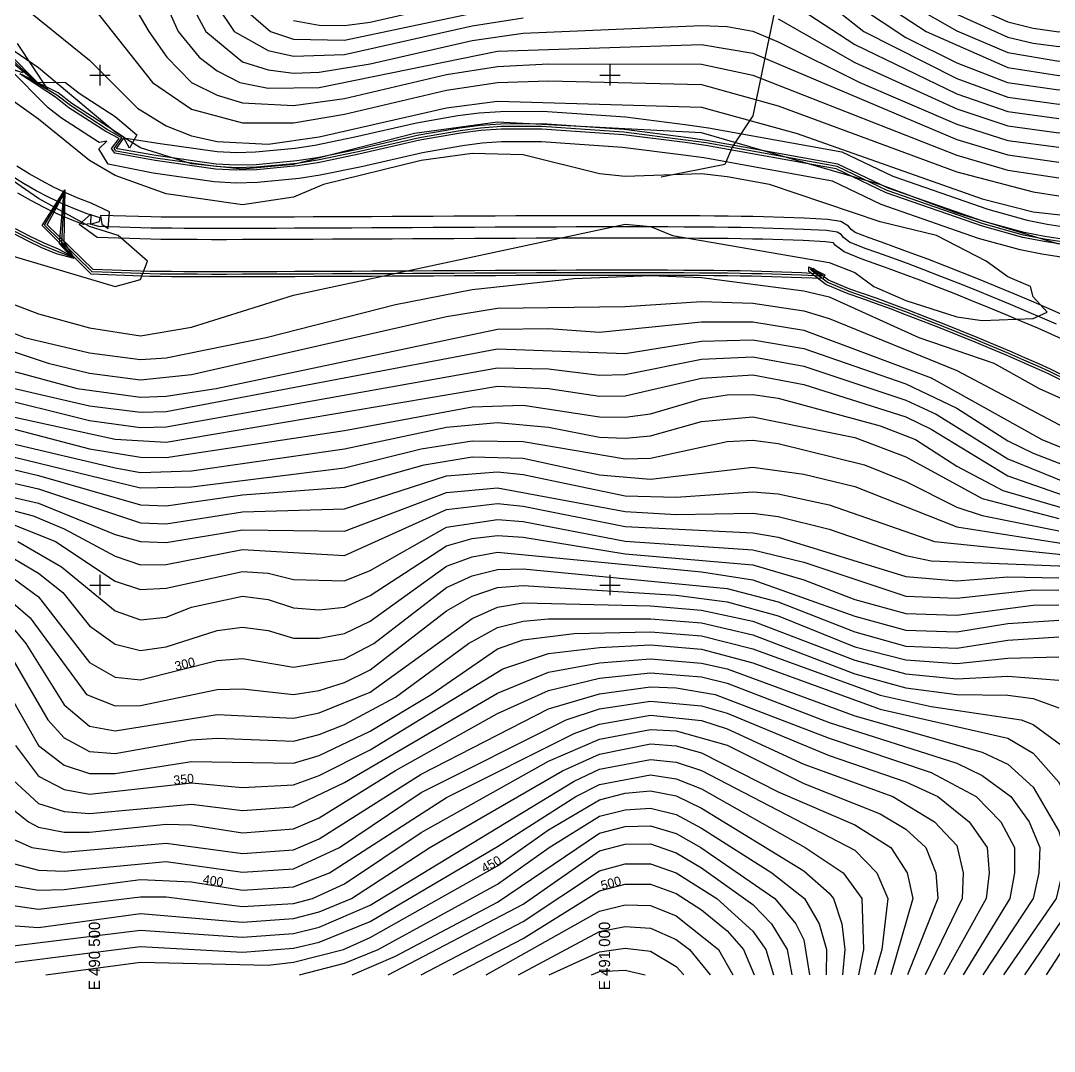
# Model space of a CAD drawing. Header units: metres. Extents: x 487515 to 493460, y 4520543 to 4524748.
# Drawn here: x 490422 to 491435, y 4520543 to 4521553 of the extents above; entities that cross this region are included whole.
import ezdxf
from ezdxf.enums import TextEntityAlignment as Align

# ---------------------------------------------------------------- set-up
doc = ezdxf.new("R2010")
doc.units = ezdxf.units.M
for name, color, linetype in [('CARRIAGEWAY-EDGE', 41, 'Continuous'), ('EXPROPRIATION-BOUNDARY', 1, 'Continuous'), ('GRID-COORDINATES', 8, 'Continuous'), ('HEADRACE-AXIS', 5, 'Continuous'), ('HEADRACE-CHANNEL', 5, 'Continuous'), ('RIVER-AXIS', 150, 'Continuous'), ('RIVER-WATER-EDGE', 150, 'Continuous'), ('ROAD-ACCESS', 41, 'Continuous'), ('STREAM', 150, 'Continuous'), ('TOPO-CONTOUR-MAJOR', 8, 'Continuous'), ('TOPO-CONTOUR-MINOR', 252, 'Continuous'), ('TOPO-TEXT', 8, 'Continuous')]:
    doc.layers.add(name, color=color, linetype=linetype)

msp = doc.modelspace()

# ---------------------------------------------------------------- linework, layer by layer
at = {"layer": 'CARRIAGEWAY-EDGE'}
for points in [[(491448.2037598299, 4521197.985081395), (491429.66149924934, 4521207.074536923), (491418.1286442447, 4521212.3453269), (491404.7176989347, 4521218.280931636), (491389.98323065264, 4521224.636093161), (491374.23501451843, 4521231.283260767), (491357.7695009434, 4521238.102081938), (491340.87638899614, 4521244.975810792), (491323.8422756351, 4521251.789458284), (491306.95307384274, 4521258.428686842), (491290.4961860338, 4521264.778955436), (491274.7632543999, 4521270.724597806), (491260.054722944, 4521276.147476178), (491246.6875828219, 4521280.925032019), (491233.31095889356, 4521285.528441458), (491211.6296865844, 4521294.737621147), (491194.94009709265, 4521307.320571659), (491194.96798024874, 4521312.098594964), (491210.3861190741, 4521304.134169903), (491208.922243589, 4521300.559290971), (491187.5911951497, 4521301.261847496), (491148.6360416412, 4521302.519587012), (491138.633765241, 4521302.770577168), (491127.4362500946, 4521302.987999833), (491115.12687701895, 4521303.172558752), (491101.78728524566, 4521303.325431232), (491087.49427670636, 4521303.448122929), (491072.3217207739, 4521303.54231264), (491056.3416223576, 4521303.60977563), (491039.6247537276, 4521303.652343378), (491022.241044647, 4521303.67188136), (491004.2598320866, 4521303.67027626), (490985.75002498744, 4521303.649428356), (490966.78021576424, 4521303.611246831), (490947.41875736444, 4521303.557646811), (490927.7338173896, 4521303.49054746), (490907.79341650906, 4521303.411870718), (490887.6654558334, 4521303.32354047), (490867.41773622925, 4521303.227481961), (490847.11797156284, 4521303.125621428), (490826.83379711746, 4521303.019885827), (490806.6327739122, 4521302.9122026805), (490786.5823892551, 4521302.804499979), (490766.7500534972, 4521302.698706159), (490747.2030925898, 4521302.596750148), (490728.0087355833, 4521302.5005614925), (490709.2340956008, 4521302.412070601), (490690.94614195934, 4521302.3332091635), (490673.21165975573, 4521302.265910833), (490656.0971909872, 4521302.212112361), (490639.6689476727, 4521302.173755492), (490623.99268105277, 4521302.152790196), (490609.13347935077, 4521302.151180342), (490595.1554448057, 4521302.170914041), (490582.12115723017, 4521302.214023338), (490570.09073921107, 4521302.282623762), (490559.1199332144, 4521302.379001466), (490548.96326886496, 4521302.511323703), (490491.3144252533, 4521304.741249686), (490443.15622864326, 4521352.46471613), (490465.6404780208, 4521387.60785482), (490464.549747868, 4521336.372878527), (490474.6401632674, 4521320.0843788), (490457.367241908, 4521324.644038478), (490443.0162064259, 4521330.742391647), (490428.765950854, 4521337.510411197), (490414.6173865096, 4521344.93755556)], [(491450.4946045047, 4521202.429407068), (491431.8013384828, 4521211.593506724), (491420.1797051285, 4521216.905277475), (491406.7196496079, 4521222.862655493), (491391.9455312184, 4521229.234938287), (491376.16373734566, 4521235.896288867), (491359.66827447497, 4521242.727518033), (491342.74709947023, 4521249.6126677375), (491325.68539094494, 4521256.437353071), (491308.76771501504, 4521263.087772312), (491292.2799714133, 4521269.449941383), (491276.5118571415, 4521275.408868128), (491261.76095744997, 4521280.847344667), (491248.34228444466, 4521285.643290441), (491235.1010755577, 4521290.197004656), (491214.118811428, 4521299.074008759), (491199.00761196134, 4521310.228375435), (491198.0947475366, 4521308.196886834), (491205.5994981814, 4521302.689088441), (491206.38307471905, 4521304.86656638), (491187.80283364304, 4521306.257366402), (491148.7794397914, 4521307.517530287), (491138.74501507543, 4521307.769339362), (491127.52226430055, 4521307.987259935), (491115.1930052778, 4521308.172121438), (491101.83739324735, 4521308.325180144), (491087.53125571343, 4521308.447986183), (491072.3477945071, 4521308.542244655), (491056.3585425484, 4521308.609747001), (491039.633929568, 4521308.652334959), (491022.2436313362, 4521308.671880691), (491004.25679316244, 4521308.670275336), (490985.7421773476, 4521308.6494221985), (490966.768262966, 4521308.611232544), (490947.4033148215, 4521308.557622964), (490927.71543187613, 4521308.490513656), (490907.7725816227, 4521308.411827309), (490887.64262457844, 4521308.3234883435), (490867.39333156694, 4521308.227422401), (490847.0923955689, 4521308.125556014), (490826.8074392531, 4521308.019816352), (490806.6060188419, 4521307.912131097), (490786.555624605, 4521307.804428344), (490766.7236779562, 4521307.698636591), (490747.17752479453, 4521307.596684776), (490727.984424319, 4521307.500502389), (490709.21153200616, 4521307.41201969), (490690.9258746667, 4521307.333168087), (490673.19431428827, 4521307.265880746), (490656.08349535847, 4521307.212093604), (490639.65976714005, 4521307.173747064), (490623.9890666588, 4521307.1527888905), (490609.1367377954, 4521307.15117928), (490595.1672424158, 4521307.170900123), (490582.1436806572, 4521307.213972607), (490570.1269552653, 4521307.2824926), (490559.17442340765, 4521307.3787045395), (490549.0851223793, 4521307.509838656), (490493.2873138313, 4521309.335562546), (490448.11435713526, 4521353.110441967), (490464.1823858555, 4521382.82518117), (490459.76216490567, 4521334.930987623), (490470.64304025134, 4521323.0882109525), (490459.22311695304, 4521329.286853122), (490445.0669310983, 4521335.302493435), (490431.0009212156, 4521341.983095791), (490417.02590147447, 4521349.319228261)]]:
    msp.add_lwpolyline(points, dxfattribs=at)
at = {"layer": 'EXPROPRIATION-BOUNDARY'}
for points in [[(490418.66002751456, 4521530.937477792), (490448.90292703203, 4521485.602882741), (490436.8500779673, 4521493.193906832), (490466.00725534075, 4521492.9311757265), (490479.6606202271, 4521482.327706475), (490514.81589943083, 4521459.4913109485), (490536.0025307773, 4521441.40132278), (490528.7317513107, 4521428.374283358), (490523.4510072371, 4521438.414137296), (490556.7372771805, 4521433.428617794), (490614.9390965983, 4521425.247446857), (490633.6399215314, 4521424.2192623485), (490652.4744747786, 4521424.680455532), (490691.3351832389, 4521428.281317878), (490710.47871796944, 4521431.354312918), (490749.8983708497, 4521439.45039208), (490810.05345511745, 4521453.37465741), (490850.7942344457, 4521460.381181016), (490871.5463290435, 4521463.015983609), (490892.4903861573, 4521464.504682345), (490933.64322620246, 4521464.668409476), (491014.94686892105, 4521458.987865013), (491075.9938573861, 4521451.236643999), (491096.55897096597, 4521448.374577597), (491227.13626356877, 4521424.700464416), (491277.28807905235, 4521400.828186779), (491370.1670330152, 4521368.49795082), (491408.7011792994, 4521357.805189908), (491428.3829028485, 4521354.00349722), (491471.0171244896, 4521347.316402485)], [(491464.9381747698, 4521317.93875162), (491423.2113936373, 4521324.452600575), (491401.83478589274, 4521328.601549011), (491361.2196882334, 4521339.863268679), (491265.863079502, 4521373.088875589), (491217.91836128954, 4521396.151729286), (491091.83104396303, 4521418.749474959), (491072.0373462241, 4521421.498688127), (491012.0086534285, 4521429.132096899), (490932.6566328412, 4521434.684636639), (490893.6167840457, 4521434.525836006), (490874.50372649747, 4521433.162109484), (490855.22756873345, 4521430.7105634445), (490815.98115740897, 4521423.96611536), (490756.29957126494, 4521410.141270065), (490715.87066833436, 4521401.842842753), (490695.09490119474, 4521398.517841588), (490654.2240349834, 4521394.731514998), (490633.1795452524, 4521394.222794995), (490612.026524485, 4521395.389166202), (490552.00828809856, 4521403.803684676), (490508.10889996577, 4521412.633917272), (490498.7374017621, 4521427.792050451), (490506.6255544491, 4521435.3191141505), (490499.09279114584, 4521433.941675611), (490462.2555574208, 4521457.892817715), (490449.2413008344, 4521468.053419205), (490410.3098266758, 4521507.180152266), (490424.0744462602, 4521502.441723039), (490397.8287460678, 4521509.34910793)]]:
    msp.add_lwpolyline(points, dxfattribs=at)
at = {"layer": 'GRID-COORDINATES'}
for p, q in [((490500, 4521490), (490500, 4521510)), ((491000, 4521490), (491000, 4521510)), ((490490, 4521500), (490510, 4521500)), ((490990, 4521500), (491010, 4521500)), ((490500, 4520990), (490500, 4521010)), ((491000, 4520990), (491000, 4521010)), ((490490, 4521000), (490510, 4521000)), ((490990, 4521000), (491010, 4521000))]:
    msp.add_line(p, q, dxfattribs=at)
at = {"layer": 'HEADRACE-AXIS'}
msp.add_lwpolyline([(491467.9776496297, 4521332.627577052), (491425.7971482429, 4521339.228048897), (491405.26798259607, 4521343.203369459), (491365.6933606243, 4521354.18060975), (491271.5755792772, 4521386.958531184), (491222.52731242916, 4521410.426096851), (491094.1950074645, 4521433.562026278), (491074.0156018051, 4521436.367666063), (491013.4777611748, 4521444.059980956), (490933.14992952184, 4521449.676523058), (490893.0535851015, 4521449.515259176), (490873.0250277705, 4521448.089046546), (490853.0109015896, 4521445.54587223), (490813.0173062632, 4521438.670386385), (490753.09897105733, 4521424.795831072), (490713.1746931519, 4521416.598577836), (490693.2150422168, 4521413.399579733), (490653.349254881, 4521409.705985265), (490633.4097333919, 4521409.221028672), (490613.48281054164, 4521410.31830653), (490554.3727826395, 4521418.616151235), (490515.7799536014, 4521425.524027284), (490513.7345765364, 4521428.083166905), (490521.3140426132, 4521438.360218465), (490506.95434528834, 4521446.71649328), (490470.95808882394, 4521470.110262095), (490457.6242780876, 4521480.492297466), (490423.57995232154, 4521500.187029549), (490436.4886866461, 4521494.02230289), (490408.2443867912, 4521520.143292861)], dxfattribs=at)
at = {"layer": 'HEADRACE-CHANNEL'}
for points in [[(491467.4710704864, 4521330.17943948), (491425.36618914193, 4521336.765474177), (491404.6957831455, 4521340.769732717), (491364.9477485592, 4521351.794386238), (491270.62349598133, 4521384.646921919), (491221.7591539059, 4521408.04703559), (491093.8010135476, 4521431.093267725), (491073.6858925416, 4521433.889503074), (491013.2329098837, 4521441.57200028), (490933.0677134084, 4521447.177875321), (490893.1474515922, 4521447.017021981), (490873.2714775583, 4521445.601223703), (490853.3803461136, 4521443.073320766), (490813.5112814542, 4521436.219674547), (490753.6324044253, 4521422.353404238), (490713.62402234896, 4521414.1392886555), (490693.52835204644, 4521410.919290042), (490653.4950515647, 4521407.210240221), (490633.371368702, 4521406.721323059), (490613.24009619886, 4521407.830116475), (490553.97870021604, 4521416.147406808), (490514.50144466216, 4521423.375675616), (490511.23504740733, 4521428.0346474955), (490518.86596125254, 4521437.853367746), (490505.6440862646, 4521444.587357001), (490469.5076669234, 4521468.074021365), (490456.22711521207, 4521478.419151089), (490421.3682647139, 4521501.352550002), (490434.4196465818, 4521495.425539582), (490406.50844667066, 4521518.344262039)], [(491468.484228773, 4521335.0757146245), (491426.22810734384, 4521341.690623618), (491405.84018204664, 4521345.637006201), (491366.43897268944, 4521356.566833261), (491272.52766257303, 4521389.2701404495), (491223.2954709524, 4521412.805158112), (491094.5890013814, 4521436.030784831), (491074.34531106864, 4521438.845829052), (491013.72261246585, 4521446.547961632), (490933.2321456353, 4521452.175170794), (490892.9597186108, 4521452.01349637), (490872.7785779827, 4521450.57686939), (490852.6414570656, 4521448.018423694), (490812.52333107224, 4521441.121098223), (490752.56553768937, 4521427.238257906), (490712.72536395484, 4521419.057867016), (490692.9017323872, 4521415.879869424), (490653.20345819724, 4521412.201730309), (490633.4480980818, 4521411.720734284), (490613.7255248844, 4521412.806496585), (490554.766865063, 4521421.084895662), (490517.0584625407, 4521427.672378953), (490516.23410566547, 4521428.131686314), (490523.76212397387, 4521438.867069185), (490508.2646043121, 4521448.845629558), (490472.4085107245, 4521472.146502825), (490459.0214409631, 4521482.565443843), (490425.7916399292, 4521499.021509096), (490438.5577267104, 4521492.619066198), (490409.9803269117, 4521521.942323683)]]:
    msp.add_lwpolyline(points, dxfattribs=at)
at = {"layer": 'RIVER-AXIS'}
msp.add_lwpolyline([(491437.61948111065, 4521255.662266728), (491423.7369139736, 4521261.807009558), (491408.6253982704, 4521268.324988621), (491392.5580336823, 4521275.1069640415), (491375.80791989074, 4521282.043695948), (491358.64815657714, 4521289.02594447), (491341.3518434228, 4521295.944469731), (491324.1920801092, 4521302.690031862), (491307.4419663177, 4521309.153390988), (491291.3746017296, 4521315.225307237), (491276.2630860264, 4521320.796540738), (491262.3805188894, 4521325.757851616), (491250, 4521330), (491234.83965014573, 4521336.180758018), (491228.71720116615, 4521340.670553936), (491226.3848396501, 4521343.819241982), (491222.5947521866, 4521345.976676386), (491212.09912536445, 4521347.492711371), (491189.6501457726, 4521348.717201167), (491150, 4521350), (491139.6910365226, 4521350.258809157), (491128.25360082305, 4521350.480967079), (491115.7552083333, 4521350.668402778), (491102.2633744856, 4521350.823045267), (491087.8456147119, 4521350.94682356), (491072.5694444445, 4521351.041666667), (491056.50237911526, 4521351.109503601), (491039.7119341564, 4521351.152263374), (491022.265625, 4521351.171875), (491004.2309670781, 4521351.17026749), (490985.67547582305, 4521351.149369856), (490966.6666666666, 4521351.111111111), (490947.27205504116, 4521351.057420268), (490927.55915637856, 4521350.990226338), (490907.5954861111, 4521350.911458333), (490887.44855967077, 4521350.823045268), (490867.18589248974, 4521350.726916152), (490846.875, 4521350.625), (490826.5833976337, 4521350.519225823), (490806.37860082305, 4521350.411522634), (490786.328125, 4521350.303819445), (490766.4994855967, 4521350.198045268), (490746.96019804524, 4521350.096129115), (490727.7777777778, 4521350), (490709.0197402264, 4521349.911586934), (490690.75360082305, 4521349.832818929), (490673.046875, 4521349.765625), (490655.9670781893, 4521349.711934157), (490639.58172582305, 4521349.673675411), (490623.9583333333, 4521349.652777778), (490609.1644161523, 4521349.651170268), (490595.2674897119, 4521349.670781893), (490582.3350694445, 4521349.713541667), (490570.4346707819, 4521349.7813786), (490559.63380915637, 4521349.876221708), (490550, 4521350), (490498.828125, 4521351.5625), (490490.625, 4521353.75), (490499.609375, 4521356.5625), (490500, 4521360), (490487.5, 4521364.0625), (490475, 4521368.75), (490462.5, 4521374.0625), (490450, 4521380), (490437.5, 4521386.5625), (490425, 4521393.75), (490412.5, 4521401.5625)], dxfattribs=at)
at = {"layer": 'RIVER-WATER-EDGE'}
for points in [[(491442.133222681, 4521265.693524727), (491428.14137256745, 4521271.886729023), (491412.94253584114, 4521278.44241533), (491396.80126113235, 4521285.2556102965), (491379.98523886845, 4521292.219648294), (491362.763724039, 4521299.227027965), (491345.40669034416, 4521306.169840944), (491328.18426994217, 4521312.9400279755), (491311.3662499518, 4521319.429576951), (491295.2214351862, 4521325.530736503), (491280.0165905625, 4521331.136328149), (491266.01432861865, 4521336.140309266), (491253.8607513448, 4521340.300223253), (491240.2089704243, 4521345.781299656), (491236.4766859002, 4521348.467373586), (491233.6823559464, 4521352.050053358), (491226.1641161677, 4521356.381465705), (491213.186039327, 4521358.438880474), (491190.1275778868, 4521359.706835309), (491150.3158856027, 4521360.995463441), (491139.9358834117, 4521361.256083819), (491128.4428848204, 4521361.479338394), (491115.90071808966, 4521361.667440323), (491102.37362754403, 4521361.82249272), (491087.9269776791, 4521361.946522649), (491072.6268123299, 4521362.041517071), (491056.53960718826, 4521362.109440604), (491039.7321234363, 4521362.152244846), (491022.27131737984, 4521362.171873528), (491004.2242826112, 4521362.1702654585), (490985.65821185, 4521362.149356308), (490966.6403711181, 4521362.111079681), (490947.23808189516, 4521362.057367805), (490927.5187085831, 4521361.9901519725), (490907.54964961106, 4521361.911362833), (490887.3983310955, 4521361.822930589), (490867.1322023677, 4521361.726785122), (490846.81873290613, 4521361.62485609), (490826.5254103877, 4521361.51907298), (490806.3197396876, 4521361.41136515), (490786.2692427504, 4521361.3036618475), (490766.4414593427, 4521361.197892219), (490746.903948776, 4521361.095985296), (490727.7242928021, 4521360.99986997), (490708.97010001866, 4521360.911474926), (490690.7090123255, 4521360.832728559), (490673.0087142835, 4521360.765558807), (490655.9369467489, 4521360.711892888), (490639.5615269916, 4521360.673656866), (490623.9503789834, 4521360.652774902), (490609.1715802272, 4521360.651167935), (490595.2934365367, 4521360.670751291), (490582.38460623357, 4521360.713430126), (490570.514316537, 4521360.781090258), (490559.752763363, 4521360.875578503), (490550.23852995905, 4521360.997413489), (490500.4236763341, 4521362.446167394), (490501.6224839604, 4521353.985258454), (490508.0910944151, 4521349.55818449), (490509.25076621654, 4521365.951749693), (490491.13205290324, 4521374.445572363), (490479.08340058365, 4521378.964002138), (490467.01206096925, 4521384.094514046), (490454.91738230264, 4521389.839682479), (490442.7991536908, 4521396.201948644), (490430.65754121606, 4521403.183569175), (490418.49302043114, 4521410.786582941)], [(491445.2899023895, 4521240.059427557), (491433.1057395403, 4521245.631008728), (491419.3324553797, 4521251.727290093), (491404.3082606996, 4521258.207561913), (491388.3148062322, 4521264.958317786), (491371.630600913, 4521271.867743602), (491354.53258911526, 4521278.824860976), (491337.29699650145, 4521285.719098519), (491320.19989027624, 4521292.440035748), (491303.5176826836, 4521298.8772050245), (491287.527768273, 4521304.9198779715), (491272.50958149036, 4521310.4567533275), (491258.74670916016, 4521315.375393965), (491246.1392486552, 4521319.699776747), (491229.47032986715, 4521326.58021638), (491220.9577164321, 4521332.873734285), (491219.08732335386, 4521335.588430606), (491219.02538820554, 4521335.571887067), (491211.0122114019, 4521336.546542267), (491189.1727136584, 4521337.7275670245), (491149.6841143973, 4521339.004536559), (491139.44618963357, 4521339.261534494), (491128.0643168257, 4521339.482595765), (491115.60969857697, 4521339.669365233), (491102.15312142717, 4521339.823597814), (491087.7642517448, 4521339.94712447), (491072.51207655907, 4521340.0418162625), (491056.46515104227, 4521340.109566597), (491039.69174487656, 4521340.152281902), (491022.25993262016, 4521340.171876472), (491004.23765154503, 4521340.170269521), (490985.6927397961, 4521340.149383404), (490966.69296221517, 4521340.111142541), (490947.30602818716, 4521340.05747273), (490927.599604174, 4521339.990300703), (490907.6413226112, 4521339.911553833), (490887.498788246, 4521339.823159946), (490867.2395826118, 4521339.727047182), (490846.93126709387, 4521339.62514391), (490826.64138487965, 4521339.519378666), (490806.4374619585, 4521339.411680119), (490786.3870072496, 4521339.303977042), (490766.5575118507, 4521339.198198317), (490747.01644731447, 4521339.096272933), (490727.8312627535, 4521339.00013003), (490709.0693804341, 4521338.911698941), (490690.7981893206, 4521338.832909299), (490673.0850357165, 4521338.765691193), (490655.99720962974, 4521338.7119754255), (490639.6019246545, 4521338.673693957), (490623.96628768323, 4521338.652780654), (490609.15725207736, 4521338.651172601), (490595.2415428872, 4521338.670812494), (490582.2855326554, 4521338.713653208), (490570.3550250268, 4521338.781666942), (490559.5148549497, 4521338.876864913), (490549.76147004095, 4521339.002586511), (490497.2325736659, 4521340.678832606), (490479.6275160396, 4521353.514741546), (490491.1276555849, 4521363.56681551), (490490.74923378346, 4521354.048250307), (490483.86794709676, 4521353.679427637), (490470.91659941635, 4521358.535997862), (490457.98793903075, 4521364.030485954), (490445.08261769736, 4521370.160317521), (490432.2008463092, 4521376.923051356), (490419.34245878394, 4521384.316430825)]]:
    msp.add_lwpolyline(points, dxfattribs=at)
at = {"layer": 'ROAD-ACCESS'}
msp.add_lwpolyline([(491449.3491821673, 4521200.207244231), (491430.7314188661, 4521209.3340218235), (491419.1541746866, 4521214.625302187), (491405.7186742713, 4521220.571793565), (491390.96438093553, 4521226.935515724), (491375.19937593205, 4521233.589774817), (491358.7188877092, 4521240.4147999855), (491341.8117442332, 4521247.294239265), (491324.76383329, 4521254.1134056775), (491307.8603944289, 4521260.758229577), (491291.38807872357, 4521267.1144484095), (491275.6375557707, 4521273.066732967), (491260.907840197, 4521278.497410422), (491247.51493363327, 4521283.28416123), (491234.20601722563, 4521287.862723057), (491212.8742490062, 4521296.905814953), (491196.973854527, 4521308.774473547), (491196.53136389266, 4521310.147740899), (491207.9928086277, 4521303.411629172), (491207.65265915403, 4521302.712928675), (491187.69701439637, 4521303.759606949), (491148.7077407163, 4521305.018558649), (491138.6893901582, 4521305.269958265), (491127.4792571976, 4521305.487629884), (491115.15994114836, 4521305.672340095), (491101.8123392465, 4521305.825305688), (491087.5127662099, 4521305.948054556), (491072.3347576405, 4521306.042278647), (491056.350082453, 4521306.109761315), (491039.6293416478, 4521306.152339169), (491022.2423379916, 4521306.171881026), (491004.25831262453, 4521306.170275798), (490985.7461011675, 4521306.1494252775), (490966.7742393651, 4521306.111239688), (490947.41103609296, 4521306.057634887), (490927.72462463286, 4521305.990530558), (490907.7829990659, 4521305.9118490135), (490887.65404020593, 4521305.823514407), (490867.4055338981, 4521305.727452181), (490847.1051835659, 4521305.625588721), (490826.8206181853, 4521305.519851089), (490806.61939637706, 4521305.412166889), (490786.56900693005, 4521305.304464161), (490766.7368657267, 4521305.198671375), (490747.19030869217, 4521305.096717462), (490727.99657995114, 4521305.000531941), (490709.22281380347, 4521304.912045145), (490690.93600831303, 4521304.833188625), (490673.202987022, 4521304.7658957895), (490656.09034317284, 4521304.712102982), (490639.6643574064, 4521304.673751278), (490623.9908738558, 4521304.652789543), (490609.1351085731, 4521304.651179811), (490595.1613436107, 4521304.670907082), (490582.1324189437, 4521304.713997972), (490570.1088472382, 4521304.782558181), (490559.147178311, 4521304.878853003), (490549.0241956221, 4521305.0105811795), (490492.3008695423, 4521307.038406116), (490445.63529288926, 4521352.787579048), (490464.9114319382, 4521385.216517995), (490462.1559563868, 4521335.651933075), (490472.64160175936, 4521321.586294876), (490458.2951794305, 4521326.9654458), (490444.0415687621, 4521333.022442541), (490429.8834360348, 4521339.746753494), (490415.82164399204, 4521347.12839191)], dxfattribs=at)
at = {"layer": 'STREAM'}
msp.add_lwpolyline([(491200, 4522300), (491200, 4521750), (491140, 4521460), (491120, 4521430), (491112.5, 4521412.5), (491050, 4521400)], dxfattribs=at)
at = {"layer": 'TOPO-CONTOUR-MAJOR'}
for points in [[(490414.75964699336, 4521575.578013823), (490489.75964699336, 4521514.710021408), (490536.7328398997, 4521467.694583524), (490564.75964699336, 4521450.139761172), (490589.75964699336, 4521440.410670888), (490614.75964699336, 4521435.029636134), (490664.75964699336, 4521432.182378248), (490714.75964699336, 4521439.353273987), (490839.75964699336, 4521468.059465982), (490889.75964699336, 4521474.430035539), (491089.75964699336, 4521468.484576834), (491183.2670134724, 4521442.694583524), (491364.75964699336, 4521378.684444475), (491414.75964699336, 4521365.9329321245), (491464.75964699336, 4521360.234845215)], [(490614.75964699336, 4521567.599733946), (490631.41626239114, 4521542.694583524), (490664.75964699336, 4521524.180752963), (490689.75964699336, 4521518.499905643), (490739.75964699336, 4521520.3978838995), (490864.75964699336, 4521548.251973811), (490914.75964699336, 4521556.207813256)], [(491297.3825427395, 4521567.694583524), (491339.75964699336, 4521543.463193091), (491389.75964699336, 4521522.218082169), (491439.75964699336, 4521513.797684707), (491464.75964699336, 4521517.501630364), (491489.75964699336, 4521525.397308906), (491564.75964699336, 4521558.160009821)], [(491164.75964699336, 4521555.250576969), (491239.75964699336, 4521512.447914748), (491339.75964699336, 4521466.931579183), (491389.75964699336, 4521450.158316735), (491439.75964699336, 4521443.448354939), (491464.75964699336, 4521446.429735625), (491489.75964699336, 4521453.55788588), (491564.96790661133, 4521492.694583524), (491614.75964699336, 4521509.060921145), (491664.75964699336, 4521513.448171491), (491689.75964699336, 4521510.146924157), (491714.75964699336, 4521498.149981471), (491720.57468437694, 4521492.694583524), (491717.3657685021, 4521467.694583524), (491711.4028661753, 4521442.694583524), (491698.12259087653, 4521417.694583524), (491689.80635113775, 4521392.694583524), (491687.16269692045, 4521367.694583524), (491688.62540429865, 4521342.694583524), (491714.04352652567, 4521292.694583524), (491792.25261727785, 4521192.694583524), (491839.75964699336, 4521113.08186249), (491927.79310410854, 4520892.694583524), (491964.75964699336, 4520759.493528608)], [(490373.68213601335, 4521242.694583524), (490449.02833589463, 4521217.694583524), (490489.75964699336, 4521207.886435176), (490539.75964699336, 4521201.334435188), (490589.75964699336, 4521206.404998065), (490839.75964699336, 4521263.199965842), (490889.75964699336, 4521271.565906133), (491014.75964699336, 4521273.221416792), (491089.75964699336, 4521278.13286408), (491139.75964699336, 4521276.23649832), (491189.75964699336, 4521268.881253608), (491214.75964699336, 4521261.365781253), (491339.75964699336, 4521210.269079607), (491439.75964699336, 4521157.338496563), (491514.75964699336, 4521125.649641447), (491598.76455346745, 4521067.694583524), (491639.75964699336, 4521031.866771506), (491664.75964699336, 4521003.934120619), (491685.9046275437, 4520967.694583524), (491696.4859358743, 4520942.694583524), (491710.3864377539, 4520892.694583524), (491730.81196957914, 4520742.694583524), (491755.11989715707, 4520617.694583524)], [(490364.75964699336, 4521166.210812141), (490489.75964699336, 4521133.686164402), (490539.75964699336, 4521125.227938588), (490564.75964699336, 4521125.005120237), (490739.75964699336, 4521151.439793174), (490864.75964699336, 4521174.741773031), (490914.75964699336, 4521176.370055867), (490989.75964699336, 4521164.922893821), (491014.75964699336, 4521164.72527183), (491039.75964699336, 4521167.9454941265), (491089.75964699336, 4521182.673656211), (491114.75964699336, 4521186.468944913), (491139.75964699336, 4521186.937863497), (491164.75964699336, 4521183.105895187), (491264.75964699336, 4521155.978630016), (491299.5243256364, 4521142.694583524), (491339.75964699336, 4521116.613829754), (491384.9943854326, 4521092.694583524), (491464.75964699336, 4521069.305593678)], [(490314.75964699336, 4521108.950229338), (490439.75964699336, 4521080.249277355), (490514.75964699336, 4521049.610221791), (490539.75964699336, 4521042.501063641), (490564.75964699336, 4521041.764453679), (490639.75964699336, 4521054.02731777), (490739.75964699336, 4521052.83771515), (490839.75964699336, 4521090.825020224), (490889.75964699336, 4521095.225309003), (491014.75964699336, 4521072.090670497), (491064.75964699336, 4521069.1522233635), (491139.75964699336, 4521070.304019402), (491164.75964699336, 4521067.120660754), (491214.75964699336, 4521054.777417618), (491289.75964699336, 4521028.913535407), (491314.75964699336, 4521023.852761725), (491439.75964699336, 4521018.906705351), (491489.75964699336, 4521002.517496783), (491539.75964699336, 4520967.911958767), (491562.51844844926, 4520942.694583524), (491583.8781912182, 4520892.694583524), (491593.1119343298, 4520742.694583524), (491594.5325349632, 4520642.694583524), (491598.67440105486, 4520617.694583524)], [(490414.75964699336, 4521006.722536332), (490439.75964699336, 4520988.396149694), (490489.75964699336, 4520924.020541427), (490514.75964699336, 4520909.52055493), (490539.75964699336, 4520907.135402304), (490614.75964699336, 4520925.815784816), (490639.75964699336, 4520927.792361159), (490689.75964699336, 4520919.476431544), (490739.75964699336, 4520927.599947647), (490768.4825512207, 4520942.694583524), (490839.75964699336, 4520997.595701752), (490864.75964699336, 4521008.850744664), (490889.75964699336, 4521015.105723085), (490914.75964699336, 4521015.81367436), (491114.75964699336, 4520996.453064803), (491164.75964699336, 4520983.543168721), (491239.75964699336, 4520954.231725095), (491289.75964699336, 4520940.184485685), (491339.75964699336, 4520938.064160815), (491389.75964699336, 4520945.776880068), (491439.75964699336, 4520949.040634467)], [(490417.00573253434, 4520842.694583524), (490439.75964699336, 4520812.455727316), (490464.75964699336, 4520799.46811434), (490489.75964699336, 4520794.783743174), (490589.75964699336, 4520805.901593414), (490639.75964699336, 4520801.328730248), (490689.75964699336, 4520804.024276584), (490714.75964699336, 4520813.063993191), (490764.75964699336, 4520838.407735188), (490894.70446329337, 4520917.694583524), (490939.75964699336, 4520932.739265358), (490989.75964699336, 4520938.870749495), (491039.75964699336, 4520941.212355607), (491089.75964699336, 4520937.041305644), (491139.75964699336, 4520923.774061136), (491264.75964699336, 4520878.22201845), (491389.75964699336, 4520849.704995903), (491414.75964699336, 4520835.188891685), (491439.75964699336, 4520806.531360195), (491457.7242960753, 4520767.694583524), (491464.6199571969, 4520742.694583524), (491457.3427884591, 4520692.694583524), (491406.24351159815, 4520617.694583524)], [(490414.75964699336, 4520704.890459823), (490439.75964699336, 4520700.803669733), (490464.75964699336, 4520701.314364311), (490539.75964699336, 4520711.3534648875), (490589.75964699336, 4520708.91099719), (490639.75964699336, 4520700.858903372), (490689.75964699336, 4520704.111556488), (490724.89241983386, 4520717.694583524), (490839.75964699336, 4520791.710155766), (490964.75964699336, 4520854.514252413), (490989.75964699336, 4520863.54095228), (491039.75964699336, 4520872.365074277), (491089.75964699336, 4520867.060077925), (491114.75964699336, 4520858.904213903), (491189.75964699336, 4520824.353925756), (491277.2848768371, 4520792.694583524), (491318.10987198906, 4520767.694583524), (491339.75964699336, 4520744.445467757), (491346.0912582445, 4520717.694583524), (491345.19215942145, 4520692.694583524), (491308.86761449656, 4520617.694583524)], [(490446.7140329158, 4520617.694583524), (490539.75964699336, 4520630.080256217), (490664.75964699336, 4520627.334437074), (490689.75964699336, 4520630.109489126), (490738.6344982109, 4520642.694583524), (490764.75964699336, 4520654.241610663), (490889.75964699336, 4520724.7332461625), (490939.75964699336, 4520759.949368329), (490989.75964699336, 4520789.193790811), (491014.75964699336, 4520795.761404618), (491039.75964699336, 4520798.03307435), (491064.75964699336, 4520793.172113975), (491089.75964699336, 4520781.124141221), (491189.75964699336, 4520719.793890904), (491214.75964699336, 4520697.65468111), (491219.06350852427, 4520692.694583524), (491227.2431317323, 4520667.694583524), (491230.2321406261, 4520642.694583524), (491227.68113413395, 4520617.694583524)], [(490846.2780193933, 4520617.694583524), (490914.75964699336, 4520653.361762025), (490989.75964699336, 4520700.081562663), (491014.75964699336, 4520706.772565913), (491039.75964699336, 4520706.4716913095), (491064.75964699336, 4520697.434274559), (491089.75964699336, 4520681.545785768), (491114.75964699336, 4520660.848713639), (491130.63984854263, 4520642.694583524), (491141.10957079375, 4520617.694583524)]]:
    msp.add_lwpolyline(points, dxfattribs=at)
at = {"layer": 'TOPO-CONTOUR-MINOR'}
for points in [[(490489.75964699336, 4521641.700129428), (490547.79766329343, 4521542.694583524), (490565.43820790894, 4521517.694583524), (490589.75964699336, 4521492.7825809745), (490614.75964699336, 4521480.43026176), (490639.75964699336, 4521472.716111834), (490689.75964699336, 4521470.118427567), (490739.75964699336, 4521477.133554596), (490839.75964699336, 4521500.777926383), (490889.75964699336, 4521508.457306622), (490939.75964699336, 4521511.054619622), (491089.75964699336, 4521510.756762655), (491139.75964699336, 4521500.0834284285), (491339.75964699336, 4521421.536073423), (491389.75964699336, 4521406.708642097), (491439.75964699336, 4521399.334341092)], [(490539.75964699336, 4521625.981870678), (490576.600058913, 4521542.694583524), (490597.1588444957, 4521517.694583524), (490614.75964699336, 4521504.158844159), (490636.8943101879, 4521492.694583524), (490664.75964699336, 4521487.180392158), (490714.75964699336, 4521487.924033679), (490889.75964699336, 4521523.646569104), (491089.75964699336, 4521530.1033726595), (491139.75964699336, 4521521.557228414), (491339.75964699336, 4521436.894333202), (491389.75964699336, 4521421.781549815), (491439.75964699336, 4521414.772962357)], [(490689.75964699336, 4521553.636272387), (490714.75964699336, 4521548.913300782), (490739.75964699336, 4521548.684480813), (490764.75964699336, 4521551.985391723), (490914.75964699336, 4521586.471980987)], [(491185.504659737, 4521592.694583524), (491248.73624726845, 4521542.694583524), (491339.75964699336, 4521496.656450593), (491389.75964699336, 4521478.463516995), (491439.75964699336, 4521471.490352284), (491464.75964699336, 4521475.110747601), (491489.75964699336, 4521483.204309958), (491564.75964699336, 4521520.549043848), (491614.75964699336, 4521537.247003965), (491689.75964699336, 4521546.62295835), (491739.75964699336, 4521546.3797774315), (491764.75964699336, 4521540.812430733), (491779.91050174535, 4521517.694583524), (491779.670774135, 4521492.694583524), (491726.5209200459, 4521392.694583524), (491722.64914023, 4521367.694583524), (491723.4630647066, 4521342.694583524), (491749.3523693877, 4521292.694583524), (491806.99404047895, 4521217.694583524), (491839.75964699336, 4521165.536283388), (491864.75964699336, 4521114.635319529), (491914.75964699336, 4520989.899096534), (491939.75964699336, 4520937.016214409), (491964.75964699336, 4520896.801915683)], [(491364.75964699336, 4521563.4147775965), (491389.75964699336, 4521552.432617005), (491414.75964699336, 4521545.971181374), (491439.75964699336, 4521542.534855025), (491464.75964699336, 4521545.539533771), (491589.75964699336, 4521588.974638064)], [(491164.75964699336, 4521579.338457777), (491239.75964699336, 4521530.154600399), (491339.75964699336, 4521481.713349452), (491389.75964699336, 4521464.317190569), (491439.75964699336, 4521457.48018289)], [(491339.75964699336, 4521559.741943187), (491389.75964699336, 4521537.259073849), (491414.75964699336, 4521531.250614679), (491439.75964699336, 4521528.148555602), (491464.75964699336, 4521531.555354538), (491589.75964699336, 4521577.894866701)], [(490489.75964699336, 4521570.958221045), (490551.3133148534, 4521492.694583524), (490589.75964699336, 4521466.752954991), (490639.75964699336, 4521453.100073485), (490689.75964699336, 4521453.243547892), (490739.75964699336, 4521461.691607116), (490839.75964699336, 4521485.115742568), (490889.75964699336, 4521492.881222361), (490939.75964699336, 4521494.340900227), (491089.75964699336, 4521490.667457934), (491164.75964699336, 4521470.032553093), (491339.75964699336, 4521405.091372859), (491414.75964699336, 4521385.503470153), (491439.75964699336, 4521381.612835887)], [(490590.44565867045, 4521567.694583524), (490603.6722253615, 4521542.694583524), (490639.75964699336, 4521513.101599095), (490664.75964699336, 4521505.301294462), (490689.75964699336, 4521502.06119273), (490714.75964699336, 4521503.034120406), (490764.75964699336, 4521511.067128783), (490864.75964699336, 4521534.086150136), (490914.75964699336, 4521541.070757845), (491089.75964699336, 4521548.787954875), (491114.75964699336, 4521547.565816734), (491139.75964699336, 4521543.024662564), (491164.75964699336, 4521532.679669432), (491244.6665686439, 4521492.694583524), (491339.75964699336, 4521451.992020132), (491389.75964699336, 4521435.980494886), (491439.75964699336, 4521429.230445267)], [(490638.2088297222, 4521567.694583524), (490667.0069298574, 4521542.694583524), (490689.75964699336, 4521535.202571144), (490739.75964699336, 4521534.345094407), (490914.75964699336, 4521571.342039689)], [(491243.6302770085, 4521567.694583524), (491289.75964699336, 4521536.841260685), (491339.75964699336, 4521512.091336547), (491389.5000275041, 4521492.694583524), (491439.75964699336, 4521485.442569248), (491464.75964699336, 4521489.296064293), (491489.75964699336, 4521497.600077627), (491589.75964699336, 4521543.526847689), (491639.75964699336, 4521554.088463822)], [(491264.75964699336, 4521572.293320678), (491309.69340248976, 4521542.694583524), (491389.75964699336, 4521507.368811156), (491439.75964699336, 4521499.540999472), (491464.75964699336, 4521503.410079546), (491489.75964699336, 4521511.570036804), (491555.54035690427, 4521542.694583524), (491589.75964699336, 4521555.149428016)], [(491439.75964699336, 4521334.319774459), (491339.75964699336, 4521364.62855155), (491264.3143566958, 4521392.694583524), (491089.75964699336, 4521443.484702777), (490889.75964699336, 4521453.843941409), (490808.39686784777, 4521442.694583524), (490689.75964699336, 4521412.410703714), (490639.75964699336, 4521407.713040499), (490589.75964699336, 4521412.887777663), (490539.75964699336, 4521428.628432755), (490514.75964699336, 4521444.04105741), (490439.75964699336, 4521507.25800686), (490387.4767094947, 4521542.694583524)], [(490369.13468323986, 4521292.694583524), (490439.75964699336, 4521266.009971387), (490489.75964699336, 4521252.263021865), (490539.75964699336, 4521244.298836584), (490589.75964699336, 4521252.910421614), (490689.75964699336, 4521284.258636736), (491014.75964699336, 4521353.908813308), (491039.75964699336, 4521351.602328147), (491061.1505699155, 4521342.694583524), (491214.75964699336, 4521316.15818527), (491239.75964699336, 4521306.334341833), (491258.3709357972, 4521292.694583524), (491289.75964699336, 4521279.126362352), (491339.75964699336, 4521262.97583155), (491364.75964699336, 4521259.4457146255), (491414.75964699336, 4521261.360186296), (491428.5669411515, 4521267.694583524), (491414.75964699336, 4521282.749969152), (491412.1411445801, 4521292.694583524), (491389.75964699336, 4521302.339508069), (491368.54763885244, 4521317.694583524), (491319.9751739195, 4521342.694583524), (491264.75964699336, 4521356.123341006), (491156.1196061786, 4521392.694583524), (491114.75964699336, 4521400.210455461), (491089.75964699336, 4521403.0894313315), (491014.75964699336, 4521400.489186671), (490989.75964699336, 4521403.055738212), (490914.75964699336, 4521421.992310278), (490864.75964699336, 4521423.007148874), (490814.75964699336, 4521416.364841183), (490719.20516500773, 4521392.694583524), (490689.75964699336, 4521380.454332894), (490639.75964699336, 4521372.91605026), (490564.75964699336, 4521383.5440409), (490514.75964699336, 4521401.664918469), (490489.75964699336, 4521416.2037790455), (490439.75964699336, 4521456.800974979), (490364.75964699336, 4521510.155316192)], [(490414.75964699336, 4521322.4516247315), (490514.75964699336, 4521292.667605213), (490539.75964699336, 4521299.48794107), (490546.35826598265, 4521317.694583524), (490517.91594691976, 4521342.694583524), (490489.75964699336, 4521351.493277914), (490439.75964699336, 4521379.069674595), (490364.75964699336, 4521430.743469681)], [(490389.75964699336, 4521257.099389002), (490425.81292983436, 4521242.694583524), (490489.75964699336, 4521227.518609473), (490539.75964699336, 4521221.288714361), (490564.75964699336, 4521222.689965953), (490662.9403427719, 4521242.694583524), (490789.75964699336, 4521275.225363384), (490864.75964699336, 4521289.728797898), (490964.75964699336, 4521300.489405391), (491039.75964699336, 4521303.495187648), (491089.75964699336, 4521301.59540001), (491189.75964699336, 4521288.593905295), (491214.75964699336, 4521282.622005252), (491302.49847183423, 4521242.694583524), (491376.1826359784, 4521217.694583524), (491420.712419859, 4521192.694583524), (491514.75964699336, 4521150.484180289)], [(490414.75964699336, 4521209.791859803), (490477.6075637736, 4521192.694583524), (490539.75964699336, 4521184.354014479), (490564.75964699336, 4521185.220911047), (490613.8928610279, 4521192.694583524), (490889.75964699336, 4521250.774217542), (490939.75964699336, 4521251.445777851), (490989.75964699336, 4521247.788999888), (491089.75964699336, 4521258.237279348), (491139.75964699336, 4521258.177225371), (491189.75964699336, 4521249.916762214), (491314.75964699336, 4521203.277035857), (491423.3467680201, 4521142.694583524), (491514.75964699336, 4521105.367702341), (491564.75964699336, 4521072.535952828), (491629.0656853431, 4521017.694583524), (491649.2388268791, 4520992.694583524), (491675.7072814193, 4520942.694583524), (491688.27919277415, 4520892.694583524), (491700.6681774183, 4520792.694583524), (491731.9339378253, 4520617.694583524)], [(490414.75964699336, 4521193.069067033), (490489.75964699336, 4521175.729144643), (490539.75964699336, 4521169.3811793635), (490564.75964699336, 4521170.08441873), (490889.75964699336, 4521231.496157826), (491014.75964699336, 4521227.056318027), (491089.75964699336, 4521239.131988283), (491139.75964699336, 4521240.45750513), (491189.75964699336, 4521232.0421678), (491289.75964699336, 4521197.1695099585), (491339.75964699336, 4521173.482914433), (491389.75964699336, 4521141.48998733), (491414.75964699336, 4521129.146945289), (491489.75964699336, 4521100.281042005), (491514.75964699336, 4521087.689136002), (491564.75964699336, 4521054.355146768), (491608.0811639372, 4521017.694583524), (491630.1284732363, 4520992.694583524), (491658.6843163994, 4520942.694583524), (491672.86329868564, 4520892.694583524), (491689.75964699336, 4520748.938689757), (491714.4818147674, 4520617.694583524)], [(490389.75964699336, 4521186.2931192), (490489.75964699336, 4521161.457547493), (490539.75964699336, 4521154.527209144), (490564.75964699336, 4521154.996941045), (490889.75964699336, 4521213.118623195), (490939.75964699336, 4521211.826106772), (490989.75964699336, 4521205.674042531), (491014.75964699336, 4521206.3440904915), (491089.75964699336, 4521221.444689383), (491139.75964699336, 4521223.599156059), (491189.75964699336, 4521214.672181787), (491289.75964699336, 4521181.157678176), (491319.4897499083, 4521167.694583524), (491389.75964699336, 4521123.8875584565), (491514.75964699336, 4521073.03933767), (491589.75964699336, 4521016.94798231), (491614.75964699336, 4520990.910711704), (491631.5675295106, 4520967.694583524), (491643.8577645792, 4520942.694583524), (491658.82073454803, 4520892.694583524), (491669.3495841726, 4520792.694583524), (491698.9608530384, 4520617.694583524)], [(490414.75964699336, 4521165.013565321), (490514.75964699336, 4521142.941167857), (490564.75964699336, 4521139.944268735), (490889.75964699336, 4521194.87824352), (490939.75964699336, 4521192.585549534), (490989.75964699336, 4521185.177997602), (491014.75964699336, 4521185.5633096695), (491089.75964699336, 4521202.910523676), (491139.75964699336, 4521205.968349105), (491189.75964699336, 4521196.611115512), (491289.75964699336, 4521164.99207509), (491314.75964699336, 4521152.860120838), (491389.75964699336, 4521107.057176316), (491489.75964699336, 4521072.147455737), (491514.75964699336, 4521059.153774362), (491564.75964699336, 4521024.355166018), (491589.75964699336, 4521000.932101318), (491618.017850502, 4520967.694583524), (491631.4376835932, 4520942.694583524), (491646.30013685755, 4520892.694583524), (491656.30410638754, 4520792.694583524), (491684.3212831848, 4520617.694583524)], [(490389.75964699336, 4521144.276399938), (490514.75964699336, 4521114.839878879), (490539.75964699336, 4521110.387007438), (490589.75964699336, 4521112.051553846), (490739.75964699336, 4521133.62979803), (490839.75964699336, 4521154.887108103), (490889.75964699336, 4521159.512003533), (490939.75964699336, 4521154.796408797), (490989.75964699336, 4521145.06474164), (491014.75964699336, 4521144.05634418), (491039.75964699336, 4521146.349305889), (491089.75964699336, 4521160.326963398), (491139.75964699336, 4521165.036089263), (491239.75964699336, 4521144.638994098), (491289.75964699336, 4521125.5554167135), (491364.75964699336, 4521084.868717043), (491439.75964699336, 4521065.102731429)], [(490364.75964699336, 4521137.7835871205), (490539.75964699336, 4521095.204711217), (490589.75964699336, 4521096.433548152), (490739.75964699336, 4521115.04755659), (490814.75964699336, 4521133.4359013615), (490864.75964699336, 4521141.223291729), (490914.75964699336, 4521140.714317209), (491014.75964699336, 4521123.820076937), (491039.75964699336, 4521124.330905577), (491114.75964699336, 4521140.839661308), (491139.75964699336, 4521141.997002986), (491164.75964699336, 4521138.794513829), (491249.5006040468, 4521117.694583524), (491289.75964699336, 4521101.6317540975), (491339.75964699336, 4521076.455799752), (491364.75964699336, 4521068.214664833), (491439.75964699336, 4521053.229941384)], [(490339.75964699336, 4521131.352174864), (490439.75964699336, 4521107.366541208), (490539.75964699336, 4521078.460103546), (490564.75964699336, 4521077.497892455), (490639.75964699336, 4521088.392452915), (490739.75964699336, 4521095.814246228), (490817.7826182709, 4521117.694583524), (490864.75964699336, 4521125.676393814), (490914.75964699336, 4521124.421420146), (490989.75964699336, 4521108.028826475), (491039.75964699336, 4521103.778477025), (491139.75964699336, 4521115.719640175), (491189.75964699336, 4521108.684741975), (491239.75964699336, 4521096.577332233), (491339.75964699336, 4521057.126213391), (491439.75964699336, 4521041.426208197), (491489.75964699336, 4521024.928281983), (491514.75964699336, 4521011.325493248), (491564.75964699336, 4520970.261828338), (491585.58302163635, 4520942.694583524), (491597.06698382314, 4520917.694583524), (491605.0212612165, 4520892.694583524), (491620.29583360447, 4520667.694583524), (491629.00140772073, 4520617.694583524)], [(490337.16751309525, 4521117.694583524), (490439.75964699336, 4521094.3472103495), (490539.75964699336, 4521060.91721128), (490564.75964699336, 4521060.042144608), (490639.75964699336, 4521071.637041376), (490739.75964699336, 4521074.811174427), (490839.75964699336, 4521106.948571936), (490889.75964699336, 4521110.876422872), (490914.75964699336, 4521108.352851653), (491014.75964699336, 4521087.416003056), (491064.75964699336, 4521086.182699739), (491139.75964699336, 4521091.35468186), (491164.75964699336, 4521089.303973735), (491214.75964699336, 4521078.568324722), (491317.89615975873, 4521042.694583524), (491439.75964699336, 4521030.166456774), (491489.75964699336, 4521013.933232148), (491524.3276112247, 4520992.694583524), (491564.75964699336, 4520955.356424998), (491586.1613947119, 4520917.694583524), (491594.665749849, 4520892.694583524), (491606.93794019753, 4520667.694583524), (491614.29245866166, 4520617.694583524)], [(490389.75964699336, 4521079.485538473), (490434.37152539036, 4521067.694583524), (490464.75964699336, 4521055.052675718), (490514.75964699336, 4521028.291656191), (490539.75964699336, 4521019.858281485), (490564.75964699336, 4521020.055557876), (490639.75964699336, 4521034.895148021), (490739.75964699336, 4521029.097308777), (490839.75964699336, 4521073.9628459), (490889.75964699336, 4521079.822665549), (490914.75964699336, 4521077.3999421885), (491014.75964699336, 4521057.468551096), (491139.75964699336, 4521051.231205007), (491164.75964699336, 4521046.964322183), (491289.75964699336, 4521008.270552923), (491339.75964699336, 4521004.078162802), (491389.75964699336, 4521008.09821714), (491439.75964699336, 4521006.88736178)], [(490414.75964699336, 4521059.290744054), (490456.2667914299, 4521042.694583524), (490514.75964699336, 4521003.925009184), (490539.75964699336, 4520995.571129938), (490564.75964699336, 4520996.765650644), (490639.75964699336, 4521013.187942708), (490664.75964699336, 4521011.629461006), (490689.75964699336, 4521005.372535433), (490739.75964699336, 4521003.947854724), (490764.75964699336, 4521014.250985941), (490839.75964699336, 4521056.595446514), (490889.75964699336, 4521064.3790947525), (490914.75964699336, 4521062.284110398), (491014.75964699336, 4521043.129286186), (491139.75964699336, 4521034.5531918965), (491189.75964699336, 4521022.404915809), (491289.75964699336, 4520988.993653916), (491339.75964699336, 4520987.056467468), (491414.75964699336, 4520995.205704138), (491439.75964699336, 4520994.776382842)], [(490419.41428991803, 4521042.694583524), (490462.0982107039, 4521017.694583524), (490514.75964699336, 4520974.7064119065), (490539.75964699336, 4520965.911303489), (490564.75964699336, 4520968.492712165), (490589.75964699336, 4520978.17277652), (490639.75964699336, 4520988.983241984), (490664.75964699336, 4520985.861093269), (490689.75964699336, 4520977.561336418), (490714.75964699336, 4520975.805791371), (490739.75964699336, 4520978.124805414), (490764.75964699336, 4520989.720047683), (490839.75964699336, 4521038.437355587), (490864.75964699336, 4521045.731663332), (490889.75964699336, 4521048.6015465995), (490914.75964699336, 4521047.059132331), (491014.75964699336, 4521030.664799865), (491139.75964699336, 4521019.635497449), (491189.75964699336, 4521005.075755661), (491239.75964699336, 4520985.680019325), (491289.75964699336, 4520971.910622097), (491339.75964699336, 4520970.275236985), (491414.75964699336, 4520980.2700480325), (491439.75964699336, 4520980.417311908)], [(490414.75964699336, 4521026.265630619), (490439.75964699336, 4521011.739970524), (490463.66925711173, 4520992.694583524), (490489.75964699336, 4520959.876162129), (490514.75964699336, 4520942.130155219), (490539.75964699336, 4520935.868263612), (490564.75964699336, 4520939.494947862), (490614.75964699336, 4520955.302936637), (490639.75964699336, 4520958.56678601), (490664.75964699336, 4520955.378502631), (490689.75964699336, 4520947.99786326), (490714.75964699336, 4520947.991059388), (490739.75964699336, 4520952.283553171), (490764.75964699336, 4520964.597111398), (490839.75964699336, 4521018.463860646), (490864.75964699336, 4521027.659648658), (490889.75964699336, 4521032.1185886385), (491089.75964699336, 4521012.983781558), (491139.75964699336, 4521005.1851012455), (491239.75964699336, 4520969.539596586), (491289.75964699336, 4520955.698939696), (491339.75964699336, 4520953.948786107), (491389.75964699336, 4520962.180036868), (491439.75964699336, 4520965.377274553)], [(490402.7008588041, 4520992.694583524), (490431.62462764274, 4520967.694583524), (490486.570884946, 4520892.694583524), (490514.75964699336, 4520881.347961097), (490539.75964699336, 4520881.970688582), (490614.75964699336, 4520897.612815375), (490639.75964699336, 4520898.127811795), (490689.75964699336, 4520892.7353147), (490714.75964699336, 4520896.632764219), (490739.75964699336, 4520904.292475438), (490764.75964699336, 4520916.793067545), (490839.75964699336, 4520974.656283487), (490864.75964699336, 4520989.1474058665), (490889.75964699336, 4520997.466380597), (490914.75964699336, 4520999.601577357), (491064.75964699336, 4520990.05755512), (491114.75964699336, 4520983.548902249), (491164.75964699336, 4520969.699435625), (491239.75964699336, 4520939.484172166), (491289.75964699336, 4520926.502502642), (491339.75964699336, 4520922.989675079), (491389.75964699336, 4520928.39671653), (491439.75964699336, 4520929.429622314)], [(490414.75964699336, 4520957.660379045), (490427.1007029637, 4520942.694583524), (490464.75964699336, 4520882.621671424), (490489.75964699336, 4520861.492390425), (490514.75964699336, 4520856.926406463), (490614.75964699336, 4520873.116351878), (490689.75964699336, 4520869.461347112), (490714.75964699336, 4520874.555237926), (490764.75964699336, 4520894.886044444), (490864.75964699336, 4520967.301023863), (490889.75964699336, 4520978.314228824), (490914.75964699336, 4520982.505190721), (491039.75964699336, 4520979.4240094675), (491089.75964699336, 4520975.3334484445), (491139.75964699336, 4520964.464825779), (491239.75964699336, 4520926.1628794), (491289.75964699336, 4520912.826031597), (491339.75964699336, 4520907.84211297), (491389.75964699336, 4520910.488704504), (491439.75964699336, 4520906.723822185)], [(490414.75964699336, 4520926.153847306), (490448.65198120306, 4520867.694583524), (490464.75964699336, 4520850.0308335), (490489.75964699336, 4520836.641563198), (490514.75964699336, 4520834.921163425), (490589.75964699336, 4520848.321799936), (490614.75964699336, 4520849.676770607), (490689.75964699336, 4520846.788953053), (490714.75964699336, 4520853.3509509), (490739.75964699336, 4520863.161618415), (490789.75964699336, 4520890.008468116), (490861.27673413977, 4520942.694583524), (490889.75964699336, 4520958.299319936), (490914.75964699336, 4520964.642251659), (490939.75964699336, 4520966.845192637), (491039.75964699336, 4520966.934006418), (491089.75964699336, 4520962.809034515), (491139.75964699336, 4520951.0817156285), (491239.75964699336, 4520912.774087141), (491289.75964699336, 4520899.159521285), (491339.75964699336, 4520892.654253427), (491389.75964699336, 4520892.044023349), (491414.75964699336, 4520888.548678377), (491439.75964699336, 4520879.584827014)], [(490396.41409907467, 4520917.694583524), (490439.75964699336, 4520842.516761715), (490464.75964699336, 4520823.4513925975), (490489.75964699336, 4520815.313793646), (490514.75964699336, 4520815.164159752), (490589.75964699336, 4520826.901040344), (490689.75964699336, 4520825.332065838), (490714.75964699336, 4520832.938627213), (490764.75964699336, 4520856.796325142), (490824.6802448334, 4520892.694583524), (490889.75964699336, 4520937.515790624), (490914.75964699336, 4520946.22476879), (490964.75964699336, 4520952.294951815), (491039.75964699336, 4520954.122399166), (491089.75964699336, 4520950.09506357), (491139.75964699336, 4520937.5514277015), (491264.75964699336, 4520891.909493185), (491314.75964699336, 4520880.952653567), (491402.9904082244, 4520867.694583524), (491414.75964699336, 4520863.292899315), (491442.69782859524, 4520842.694583524)], [(490414.75964699336, 4520808.733554835), (490439.75964699336, 4520785.789403712), (490464.75964699336, 4520778.020824327), (490489.75964699336, 4520775.960224689), (490589.75964699336, 4520785.171198537), (490639.75964699336, 4520778.751362217), (490689.75964699336, 4520782.456597029), (490739.75964699336, 4520806.426355565), (490889.75964699336, 4520893.963137501), (490939.75964699336, 4520914.53383332), (490989.75964699336, 4520923.666878482), (491039.75964699336, 4520927.489391978), (491089.75964699336, 4520923.514302009), (491114.75964699336, 4520917.805472464), (491239.75964699336, 4520871.541743872), (491364.75964699336, 4520836.201837036), (491389.75964699336, 4520824.362363494), (491414.75964699336, 4520801.6287925895), (491439.75964699336, 4520758.745131559), (491444.45351630944, 4520742.694583524), (491443.0541720125, 4520717.694583524), (491437.26958554675, 4520692.694583524), (491385.5791055217, 4520617.694583524)], [(490398.35137466266, 4520792.694583524), (490429.9528195991, 4520767.694583524), (490439.75964699336, 4520762.62742536), (490464.75964699336, 4520757.753461773), (490489.75964699336, 4520757.500373793), (490564.75964699336, 4520765.313066876), (490589.75964699336, 4520764.85047793), (490639.75964699336, 4520757.030067193), (490689.75964699336, 4520760.9897886235), (490714.75964699336, 4520771.644095119), (490789.75964699336, 4520818.031032049), (490889.75964699336, 4520873.869715668), (490939.75964699336, 4520896.41716097), (490989.75964699336, 4520908.511792899), (491039.75964699336, 4520913.7567487275), (491089.75964699336, 4520909.825541719), (491114.75964699336, 4520903.787573782), (491214.75964699336, 4520865.29597707), (491339.75964699336, 4520825.346453771), (491364.75964699336, 4520813.320226056), (491392.8174735637, 4520792.694583524), (491410.85801687196, 4520767.694583524), (491421.28378122865, 4520742.694583524), (491420.31027426093, 4520717.694583524), (491414.6647835388, 4520692.694583524), (491365.5103675822, 4520617.694583524)], [(490414.75964699336, 4520750.698067859), (490433.23171719926, 4520742.694583524), (490464.75964699336, 4520738.119148018), (490564.75964699336, 4520746.77943579), (490639.75964699336, 4520736.776835892), (490689.75964699336, 4520740.456372471), (490714.75964699336, 4520750.956652612), (490814.75964699336, 4520814.3449110575), (490939.75964699336, 4520878.5032804245), (490989.75964699336, 4520893.388268664), (491039.75964699336, 4520899.999969458), (491064.75964699336, 4520899.185437545), (491103.13771954796, 4520892.694583524), (491214.75964699336, 4520849.7963282475), (491314.75964699336, 4520816.285193603), (491358.7874126113, 4520792.694583524), (491383.0113981037, 4520767.694583524), (491396.32521331107, 4520742.694583524), (491396.4861763661, 4520717.694583524), (491391.82935235114, 4520692.694583524), (491346.02763858775, 4520617.694583524)], [(490414.75964699336, 4520726.98454028), (490439.75964699336, 4520720.378427925), (490464.75964699336, 4520719.491296692), (490564.75964699336, 4520728.9367211275), (490639.75964699336, 4520718.284618324), (490689.75964699336, 4520721.765833295), (490734.68170774897, 4520742.694583524), (490814.75964699336, 4520796.3867021995), (490956.9230768209, 4520867.694583524), (490989.75964699336, 4520878.44711193), (491039.75964699336, 4520886.20445386), (491089.75964699336, 4520881.6418831255), (491114.75964699336, 4520874.4608171275), (491214.75964699336, 4520832.909500399), (491289.75964699336, 4520807.052637364), (491321.2206360392, 4520792.694583524), (491352.0383241909, 4520767.694583524), (491369.5868742178, 4520742.694583524), (491371.74815827847, 4520717.694583524), (491368.682671218, 4520692.694583524), (491327.12030341744, 4520617.694583524)], [(490389.75964699336, 4520689.349751419), (490439.75964699336, 4520682.146119686), (490539.75964699336, 4520694.299764683), (490564.75964699336, 4520694.158343678), (490639.75964699336, 4520684.631763727), (490689.75964699336, 4520687.617529935), (490708.1567490283, 4520692.694583524), (490739.75964699336, 4520707.102667077), (490814.75964699336, 4520757.15240676), (490939.75964699336, 4520827.099096133), (490989.75964699336, 4520848.702268626), (491039.75964699336, 4520858.28757923), (491064.75964699336, 4520856.935492597), (491114.75964699336, 4520842.962924734), (491189.75964699336, 4520805.397524074), (491264.75964699336, 4520775.554319459), (491289.75964699336, 4520760.479928647), (491309.6677414822, 4520742.694583524), (491319.16309576377, 4520717.694583524), (491321.20341122046, 4520692.694583524), (491291.3861267753, 4520617.694583524)], [(490389.75964699336, 4520667.624591593), (490439.75964699336, 4520664.284393813), (490539.75964699336, 4520677.8214045875), (490639.75964699336, 4520669.434140584), (490689.75964699336, 4520672.796434204), (490714.75964699336, 4520679.435835712), (490746.40625106683, 4520692.694583524), (490823.3907365245, 4520742.694583524), (490953.33251649875, 4520817.694583524), (490989.75964699336, 4520833.995803528), (491039.75964699336, 4520844.088791834), (491064.75964699336, 4520842.3429926755), (491089.75964699336, 4520835.556927158), (491164.75964699336, 4520797.3318568375), (491239.75964699336, 4520764.85448969), (491275.2729881717, 4520742.694583524), (491291.1269919924, 4520717.694583524), (491296.8953155023, 4520692.694583524), (491275.2127858931, 4520617.694583524)], [(490414.75964699336, 4520646.044103655), (490539.75964699336, 4520661.539580687), (490639.75964699336, 4520654.595797542), (490689.75964699336, 4520658.222527898), (490714.75964699336, 4520664.414486578), (490764.75964699336, 4520686.091433816), (490964.75964699336, 4520807.590341764), (490989.75964699336, 4520819.379286068), (491039.75964699336, 4520829.030502867), (491064.75964699336, 4520826.23603467), (491089.75964699336, 4520818.058339645), (491239.75964699336, 4520740.029310552), (491261.32919672976, 4520717.694583524), (491272.2482667351, 4520692.694583524), (491266.24540369137, 4520642.694583524), (491259.23305592075, 4520617.694583524)], [(490414.75964699336, 4520629.945450938), (490539.75964699336, 4520645.477869701), (490639.75964699336, 4520639.9794582855), (490689.75964699336, 4520643.7783768885), (490714.75964699336, 4520649.727101341), (490764.75964699336, 4520669.942584516), (490889.75964699336, 4520743.453827067), (490966.29753324314, 4520792.694583524), (490989.75964699336, 4520804.420891326), (491039.75964699336, 4520813.739073616), (491064.75964699336, 4520809.857422813), (491089.75964699336, 4520800.03004551), (491191.1186296169, 4520742.694583524), (491228.3097755643, 4520717.694583524), (491246.6081200954, 4520692.694583524), (491248.2451469824, 4520642.694583524), (491243.3645100549, 4520617.694583524)], [(490695.4329289081, 4520617.694583524), (490739.75964699336, 4520629.021269792), (490772.6144092506, 4520642.694583524), (490889.75964699336, 4520706.473898986), (490940.19915320596, 4520742.694583524), (490989.75964699336, 4520773.164445265), (491014.75964699336, 4520779.667952526), (491039.75964699336, 4520781.319465171), (491064.75964699336, 4520774.942930607), (491089.75964699336, 4520761.630924242), (491158.44665361464, 4520717.694583524), (491190.5638002334, 4520692.694583524), (491205.0980691569, 4520667.694583524), (491212.0980683113, 4520642.694583524), (491211.9093741244, 4520617.694583524)], [(490747.0835141797, 4520617.694583524), (490789.75964699336, 4520636.178113715), (490889.75964699336, 4520688.856638194), (490989.75964699336, 4520756.558570222), (491014.75964699336, 4520763.088506807), (491039.75964699336, 4520763.944886668), (491064.75964699336, 4520756.431298297), (491088.8476355869, 4520742.694583524), (491161.36634699506, 4520692.694583524), (491182.1878116006, 4520667.694583524), (491189.75964699336, 4520651.942765523), (491195.45602647023, 4520617.694583524)], [(490782.50232801394, 4520617.694583524), (490914.75964699336, 4520687.027998515), (490989.75964699336, 4520739.190682174), (491014.75964699336, 4520745.886768125), (491039.75964699336, 4520746.033535659), (491064.75964699336, 4520737.493146509), (491089.75964699336, 4520722.72385736), (491139.75964699336, 4520686.632786557), (491158.3319542169, 4520667.694583524), (491173.465446014, 4520642.694583524), (491178.1175610605, 4520617.694583524)], [(490814.7659496363, 4520617.694583524), (490914.75964699336, 4520670.146696271), (490989.75964699336, 4520719.70996465), (491014.75964699336, 4520726.667454789), (491039.75964699336, 4520726.584956324), (491064.75964699336, 4520717.800699325), (491104.663368646, 4520692.694583524), (491139.75964699336, 4520660.665566187), (491152.7148012184, 4520642.694583524), (491160.0317805893, 4520617.694583524)], [(490878.5683435377, 4520617.694583524), (490989.75964699336, 4520680.179802447), (491014.75964699336, 4520686.388830652), (491039.75964699336, 4520685.612557983), (491064.75964699336, 4520675.643007991), (491106.3774039246, 4520642.694583524), (491120.4441165667, 4520617.694583524)], [(491476.1117520073, 4520692.694583524), (491427.39327343786, 4520617.694583524)], [(490910.0812869032, 4520617.694583524), (490989.75964699336, 4520660.195401715), (491014.75964699336, 4520665.2656584345), (491039.75964699336, 4520663.592414144), (491064.75964699336, 4520652.414160449), (491077.91580450156, 4520642.694583524), (491098.0388106258, 4520617.694583524)], [(490940.2617455818, 4520617.694583524), (490989.75964699336, 4520640.382552432), (491014.75964699336, 4520644.013440473), (491039.75964699336, 4520640.812676707), (491064.75964699336, 4520625.726357341), (491072.36589248484, 4520617.694583524)], [(490981.78537151153, 4520617.694583524), (490989.75964699336, 4520620.96276308), (491014.75964699336, 4520622.422273552), (491034.2471282076, 4520617.694583524)]]:
    msp.add_lwpolyline(points, dxfattribs=at)

# ---------------------------------------------------------------- texts
at = {"layer": 'GRID-COORDINATES'}
for s, p in [('E 490 500', (490500, 4520602.694583524)), ('E 491 000', (491000, 4520602.694583524))]:
    msp.add_text(s, height=11, rotation=90, dxfattribs=at).set_placement(p)
at = {"layer": 'TOPO-TEXT'}
for s, rotation, p in [('300', 13.986177163622665, (490584.18654469843, 4520918.20088821)), ('350', 6.34400586605397, (490582.5100120578, 4520805.095589859)), ('450', 29.420089453674628, (490885.6420137879, 4520722.41117657)), ('400', 350.8515274899736, (490610.21672458464, 4520705.6165510295)), ('500', 14.983476960056583, (491001.926959351, 4520703.338023725))]:
    msp.add_text(s, height=9, rotation=rotation, dxfattribs=at).set_placement(p, align=Align.CENTER)

doc.saveas('drawing.dxf')
